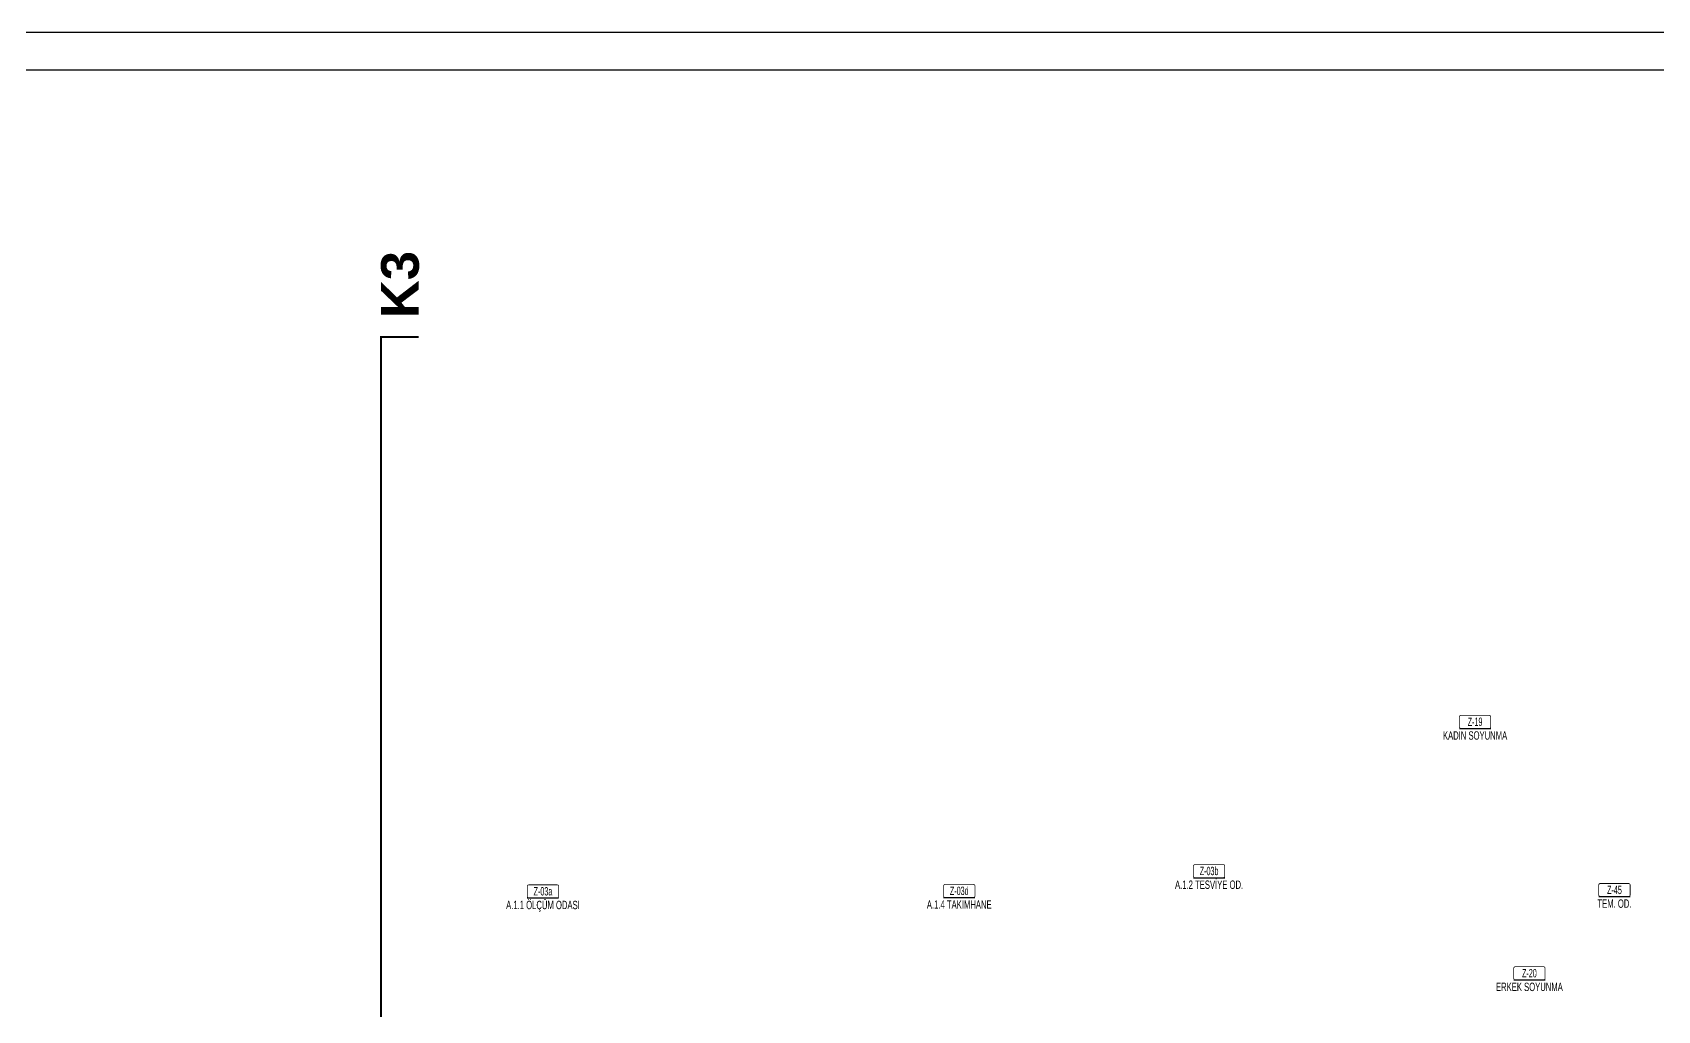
# Model space of a CAD drawing. Header units: centimetres. Extents: x 470464 to 524273, y 49611 to 59074.
# Drawn here: x 489379 to 493693, y 56015 to 58611 of the extents above; entities that cross this region are included whole.
import ezdxf
from ezdxf.enums import TextEntityAlignment as Align

# ---------------------------------------------------------------- set-up
doc = ezdxf.new("R2010")
doc.units = ezdxf.units.CM
doc.header["$MEASUREMENT"] = 0
doc.set_wipeout_variables(frame=1)
doc.linetypes.add('ACAD_ISO03W100', pattern=[30, 12, -18])
for name, color, linetype in [('---___EB_draft04_section', 8, 'Continuous'), ('-M-MAHAL-DEBILER', 7, 'Continuous'), ('-M-MAHAL-ETIKET-NOT', 7, 'Continuous'), ('-M-MAHAL-ETIKET-NOTM', 7, 'Continuous'), ('-M-MAHAL-ETK-', 7, 'Continuous'), ('-M-MAHAL-HAVA-DEGISIM', 7, 'Continuous'), ('-M-MAHAL-NO', 7, 'Continuous'), ('-M-MAHAL-NOM', 7, 'Continuous')]:
    doc.layers.add(name, color=color, linetype=linetype)
doc.layers.add('0-KRCN-Z-ANTET', color=71, linetype='Continuous', lineweight=30)
doc.styles.add('-M-ISSO-TEXT-TTF', font='ARIALN.TTF')
doc.styles.add('-M-MHLETK-NOT', font='romans.shx', dxfattribs={"width": 0.7})
doc.styles.add('-M-MHLETK-TEXT', font='ARIALN.TTF', dxfattribs={"width": 0.7})
doc.styles.add('Kalin02', font='arialbd.ttf')

# ---------------------------------------------------------------- blocks, each defined once
blk = doc.blocks.new('M-MHLETK-YNG')
at = {"layer": '-M-MAHAL-ETIKET-NOTM', "color": 3, "style": '-M-ISSO-TEXT-TTF', "width": 0.8, "flags": 8}
blk.add_attdef('MAH-ADI2', text='', height=1.11, dxfattribs=at).set_placement((0, -2.55), align=Align.MIDDLE_CENTER)
at = {"layer": '-M-MAHAL-HAVA-DEGISIM', "style": '-M-MHLETK-NOT', "width": 0.5, "flags": 8}
blk.add_attdef('HAVADEG', text='', height=0.6, dxfattribs=at).set_placement((0, 3.61), align=Align.MIDDLE_CENTER)
blk.add_wipeout([(-2.08, 1.74), (2.08, 1.74), (2.08, 0), (-2.08, 0)]).dxf.layer = '-M-MAHAL-ETK-'
at = {"layer": '-M-MAHAL-ETK-', "color": 0}
for p, q in [((-2.08, 0), (2.08, 0)), ((-1.16, 0), (-1.16, 0))]:
    blk.add_line(p, q, dxfattribs=at)
blk.add_lwpolyline([(-1.88, 1.74, 0.1, 0.1, 0), (1.88, 1.74, 0.1, 0.1, -0.414214), (2.08, 1.54, 0.1, 0.1, 0), (2.08, 0.2, 0.1, 0.1, -0.414214), (1.88, 0, 0.1, 0.1, 0), (-1.88, 0, 0.1, 0.1, -0.414214), (-2.08, 0.2, 0.1, 0.1, 0), (-2.08, 1.54, 0.1, 0.1, -0.414214)], format="xyseb", close=True, dxfattribs=at)
at = {"layer": '-M-MAHAL-DEBILER', "color": 4, "style": '-M-MHLETK-NOT', "width": 0.5, "flags": 8}
blk.add_attdef('DEBIS', text='', height=0.4, dxfattribs=at).set_placement((-2.17, 2.15), align=Align.MIDDLE_CENTER)
at = {"layer": '-M-MAHAL-DEBILER', "color": 191, "style": '-M-MHLETK-NOT', "width": 0.5, "flags": 8}
blk.add_attdef('DEBIR', text='', height=0.4, dxfattribs=at).set_placement((-1.61, 2.15), align=Align.MIDDLE_CENTER)
at = {"layer": '-M-MAHAL-DEBILER', "color": 31, "style": '-M-MHLETK-NOT', "width": 0.5, "flags": 8}
blk.add_attdef('DEBIF', text='', height=0.4, dxfattribs=at).set_placement((1.59, 2.15), align=Align.MIDDLE_CENTER)
at = {"layer": '-M-MAHAL-DEBILER', "color": 1, "style": '-M-MHLETK-NOT', "width": 0.5, "flags": 8}
blk.add_attdef('DEBIE', text='', height=0.4, dxfattribs=at).set_placement((2.32, 2.15), align=Align.MIDDLE_CENTER)
at = {"layer": '-M-MAHAL-ETIKET-NOT', "color": 3}
for tag, height, style, width, flags, p in [('KIS', 0.04, '-M-MHLETK-NOT', 0.5, 9, (-2.59, 1.62)), ('ALAN', 0.04, '-M-MHLETK-NOT', 0.5, 9, (-2.58, 1.56)), ('RH', 0.04, '-M-MHLETK-NOT', 0.5, 9, (-2.39, 1.62)), ('YUKSEKLIK', 0.04, '-M-MHLETK-NOT', 0.5, 9, (-2.32, 1.56)), ('YAZ', 0.04, '-M-MHLETK-NOT', 0.5, 9, (-2.18, 1.62)), ('MAH-ADI', 1.11, '-M-ISSO-TEXT-TTF', 0.8, 8, (0, -0.93))]:
    blk.add_attdef(tag, text='', height=height, dxfattribs=dict(at, style=style, width=width, flags=flags)).set_placement(p, align=Align.MIDDLE_CENTER)
at = {"layer": '-M-MAHAL-ETIKET-NOT', "color": 3, "style": '-M-MHLETK-NOT', "width": 0.5, "flags": 9}
for tag, p, height in [('HL', (-2.62, 1.49), 0.0286), ('KLKTR', (-2.62, 1.42), 0.04), ('RDY-BOY1', (-2.61, 1.37), 0.0286), ('RDY-BOY2', (-2.61, 1.32), 0.0286), ('RDY-BOY3', (-2.61, 1.27), 0.0286), ('RDY-BOY4', (-2.61, 1.22), 0.0286), ('KON-BOY1', (-2.61, 1.14), 0.0286), ('KON-BOY2', (-2.61, 1.09), 0.0286), ('KON-BOY3', (-2.61, 1.04), 0.0286), ('FCU-TIP1', (-2.61, 0.96), 0.0286), ('FCU-TIP2', (-2.61, 0.91), 0.0286), ('FCU-TIP3', (-2.61, 0.86), 0.0286), ('VRV-TIP1', (-2.61, 0.76), 0.0286), ('VRV-TIP2', (-2.61, 0.71), 0.0286), ('HLA', (-2.52, 1.49), 0.0286), ('FCU-ADET1', (-2.52, 0.96), 0.0286), ('FCU-ADET2', (-2.52, 0.91), 0.0286), ('FCU-ADET3', (-2.52, 0.86), 0.0286), ('VRV-ADET1', (-2.52, 0.76), 0.0286), ('VRV-ADET2', (-2.52, 0.71), 0.0286), ('RDY-TIP1', (-2.5, 1.37), 0.0286), ('RDY-TIP2', (-2.5, 1.32), 0.0286), ('RDY-TIP3', (-2.5, 1.27), 0.0286), ('RDY-TIP4', (-2.5, 1.22), 0.0286), ('KON-TIP1', (-2.5, 1.14), 0.0286), ('KON-TIP2', (-2.5, 1.09), 0.0286), ('KON-TIP3', (-2.5, 1.04), 0.0286), ('FCU-KAP1', (-2.4, 0.96), 0.0286), ('FCU-KAP2', (-2.4, 0.91), 0.0286), ('FCU-KAP3', (-2.4, 0.86), 0.0286), ('VRV-KAP1', (-2.4, 0.76), 0.0286), ('VRV-KAP2', (-2.4, 0.71), 0.0286), ('RDY-ADET1', (-2.39, 1.37), 0.0286), ('RDY-ADET2', (-2.39, 1.32), 0.0286), ('RDY-ADET3', (-2.39, 1.27), 0.0286), ('RDY-ADET4', (-2.39, 1.22), 0.0286), ('KON-ADET1', (-2.39, 1.14), 0.0286), ('KON-ADET2', (-2.39, 1.09), 0.0286), ('KON-ADET3', (-2.39, 1.04), 0.0286), ('FCU-DUY1', (-2.27, 0.96), 0.0286), ('FCU-DUY2', (-2.27, 0.91), 0.0286), ('FCU-DUY3', (-2.27, 0.86), 0.0286), ('VRV-DUY1', (-2.27, 0.76), 0.0286), ('VRV-DUY2', (-2.27, 0.71), 0.0286), ('RDY-ISI1', (-2.27, 1.37), 0.0286), ('RDY-ISI2', (-2.27, 1.32), 0.0286), ('RDY-ISI3', (-2.27, 1.27), 0.0286), ('RDY-ISI4', (-2.27, 1.22), 0.0286), ('KON-ISI1', (-2.27, 1.14), 0.0286), ('KON-ISI2', (-2.27, 1.09), 0.0286), ('KON-ISI3', (-2.27, 1.04), 0.0286), ('SHG', (-2.23, 1.49), 0.0286), ('AHU', (-2.23, 1.44), 0.0286), ('FCU-SOG1', (-2.15, 0.96), 0.0286), ('FCU-SOG2', (-2.15, 0.91), 0.0286), ('FCU-SOG3', (-2.15, 0.86), 0.0286), ('VRV-SOG1', (-2.15, 0.76), 0.0286), ('VRV-SOG2', (-2.15, 0.71), 0.0286), ('LHG', (-2.13, 1.49), 0.0286), ('RDY-BNP1', (-2.1, 1.37), 0.0286), ('RDY-BNP2', (-2.1, 1.32), 0.0286), ('RDY-BNP3', (-2.1, 1.27), 0.0286), ('RDY-BNP4', (-2.1, 1.22), 0.0286), ('KON-BNP1', (-2.1, 1.14), 0.0286), ('KON-BNP2', (-2.1, 1.09), 0.0286), ('KON-BNP3', (-2.1, 1.04), 0.0286), ('HG', (-2.04, 1.49), 0.0286), ('FCU-ISI1', (-2.04, 0.96), 0.0286), ('FCU-ISI2', (-2.04, 0.91), 0.0286), ('FCU-ISI3', (-2.04, 0.86), 0.0286), ('VRV-ISI1', (-2.04, 0.76), 0.0286), ('VRV-ISI2', (-2.04, 0.71), 0.0286), ('HGA', (-1.96, 1.49), 0.0286), ('EF', (-1.96, 1.44), 0.0286), ('RDY-BNK1', (-1.96, 1.37), 0.0286), ('RDY-BNK2', (-1.96, 1.32), 0.0286), ('RDY-BNK3', (-1.96, 1.27), 0.0286), ('RDY-BNK4', (-1.96, 1.22), 0.0286), ('KON-BNK1', (-1.96, 1.14), 0.0286), ('KON-BNK2', (-1.96, 1.09), 0.0286), ('KON-BNK3', (-1.96, 1.04), 0.0286), ('FCU-DEBI1', (-1.95, 0.96), 0.0286), ('FCU-DEBI2', (-1.95, 0.91), 0.0286), ('FCU-DEBI3', (-1.95, 0.86), 0.0286), ('VRV-DEBI1', (-1.95, 0.76), 0.0286), ('VRV-DEBI2', (-1.95, 0.71), 0.0286), ('FCU-BNP1', (-1.83, 0.96), 0.0286), ('FCU-BNP2', (-1.83, 0.91), 0.0286), ('FCU-BNP3', (-1.83, 0.86), 0.0286), ('VRV-BNP1', (-1.83, 0.76), 0.0286), ('VRV-BNP2', (-1.83, 0.71), 0.0286), ('FCU-BNK1', (-1.61, 0.96), 0.0286), ('FCU-BNK2', (-1.61, 0.91), 0.0286), ('FCU-BNK3', (-1.61, 0.86), 0.0286), ('VRV-BNK1', (-1.61, 0.76), 0.0286), ('VRV-BNK2', (-1.61, 0.71), 0.0286)]:
    blk.add_attdef(tag, p, '', height=height, dxfattribs=at)
at = {"layer": '-M-MAHAL-HAVA-DEGISIM', "style": '-M-MHLETK-NOT', "width": 0.5, "flags": 8}
blk.add_attdef('HAVA', text='', height=0.6, dxfattribs=at).set_placement((0, 2.4), align=Align.MIDDLE_CENTER)
at = {"layer": '-M-MAHAL-NO', "color": 7, "style": '-M-MHLETK-TEXT', "width": 0.6, "flags": 8}
blk.add_attdef('MAH-NO', text='', height=1.11, dxfattribs=at).set_placement((0, 0.89), align=Align.MIDDLE_CENTER)
at = {"layer": '-M-MAHAL-NOM', "color": 7, "style": '-M-MHLETK-TEXT', "width": 0.6, "flags": 8}
blk.add_attdef('MAH-NOM', text='', height=1.11, dxfattribs=at).set_placement((0, 0.89), align=Align.MIDDLE_CENTER)

msp = doc.modelspace()

# ---------------------------------------------------------------- linework, layer by layer
at = {"layer": '---___EB_draft04_section', "color": 30, "linetype": 'ACAD_ISO03W100', "ltscale": 5, "const_width": 5}
msp.add_lwpolyline([(490404.51, 50682.56), (490304.51, 50682.56), (490304.51, 57802.88), (490404.51, 57802.88)], dxfattribs=at)
at = {"layer": '0-KRCN-Z-ANTET'}
for points in [[(470464.07, 49611.26), (524273.1, 49611.26), (524273.1, 58611.26), (470464.07, 58611.26)], [(470564.07, 49711.26), (502064.07, 49711.26), (502064.07, 58511.26), (470564.07, 58511.26)]]:
    msp.add_lwpolyline(points, close=True, dxfattribs=at)

# ---------------------------------------------------------------- texts
at = {"layer": '---___EB_draft04_section', "color": 30, "insert": (490304.51, 57852.88), "char_height": 100, "attachment_point": 1, "rotation": 90, "style": 'Kalin02'}
msp.add_mtext_dynamic_manual_height_columns('\\pt100;K3', width=800, gutter_width=750, heights=[0], dxfattribs=at)

# ---------------------------------------------------------------- next in the draw order: block references
at = {"layer": '-M-MAHAL-ETK-', "xscale": 20, "yscale": 20, "zscale": 20}
for p, values in [((493208.34, 56763.79), {'MAH-NO': 'Z-19', 'MAH-ADI': 'KADIN SOYUNMA'}), ((492502.34, 56367.75), {'MAH-NO': 'Z-03b', 'MAH-ADI': 'A.1.2 TESVİYE OD.'}), ((490734.23, 56313.91), {'MAH-NO': 'Z-03a', 'MAH-ADI': 'A.1.1 ÖLÇÜM ODASI'}), ((491839.14, 56315.06), {'MAH-NO': 'Z-03d', 'MAH-ADI': 'A.1.4 TAKIMHANE'}), ((493578.29, 56317.56), {'MAH-NO': 'Z-45', 'MAH-ADI': 'TEM. OD.'}), ((493352.51, 56096.51), {'MAH-NO': 'Z-20', 'MAH-ADI': 'ERKEK SOYUNMA'})]:
    msp.add_blockref('M-MHLETK-YNG', p, dxfattribs=at).add_auto_attribs(values)

doc.saveas('drawing.dxf')
